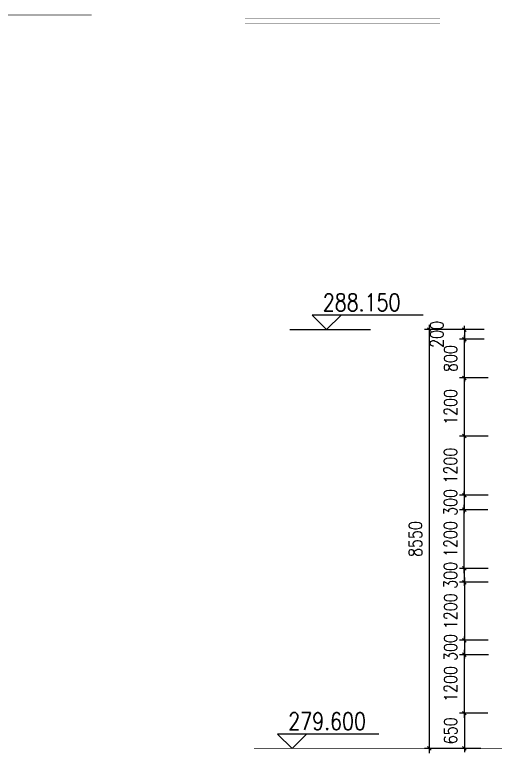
# Model space of a CAD drawing. Extents: x 249174 to 363784, y -3149 to 82603.
# Drawn here: x 333442 to 343361, y 25652 to 40903 of the extents above; entities that cross this region are included whole.
import ezdxf

# ---------------------------------------------------------------- set-up
doc = ezdxf.new("R2010")
doc.units = 0
doc.header["$LTSCALE"] = 1000
doc.header["$MEASUREMENT"] = 0
doc.layers.get('0').update_dxf_attribs({"linetype": 'CONTINUOUS'})
doc.layers.get('DEFPOINTS').update_dxf_attribs({"color": 6, "linetype": 'CONTINUOUS'})
for name, color, linetype in [('111', 4, 'CONTINUOUS'), ('3', 84, 'CONTINUOUS'), ('DIM', 3, 'CONTINUOUS'), ('PUB_TEXT', 7, 'CONTINUOUS')]:
    doc.layers.add(name, color=color, linetype=linetype)
doc.styles.add('DIM_FONT', font='SIMPLEX', dxfattribs={"width": 0.8})
doc.dimstyles.new('DIMN', dxfattribs={"dimtxt": 300, "dimasz": 1, "dimexe": 250, "dimexo": 300, "dimgap": 150, "dimtad": 1, "dimdec": 0, "dimzin": 0, "dimtxsty": 'DIM_FONT', "dimblk": '_DIMX', "dimblk1": '_DIMX', "dimblk2": '_DIMX', "dimcen": 100, "dimdle": 250, "dimclrd": 3, "dimclre": 3, "dimclrt": 7, "dimazin": 3, "dimtfac": 1, "dimtdec": 0, "dimtix": 1, "dimtmove": 0, "dimatfit": 3, "dimtolj": 1, "dimtzin": 0})

# ---------------------------------------------------------------- blocks, each defined once
blk = doc.blocks.new('_OBLIQUE')
at = {"color": 0, "linetype": 'BYBLOCK'}
blk.add_line((-0.5, -0.5), (0.5, 0.5), dxfattribs=at)
blk = doc.blocks.new('*D183')
at = {"color": 3, "linetype": 'BYBLOCK'}
for p, q in [((292711, -89472), (292711, -98323)), ((293548, -89572), (292611, -89572)), ((293548, -98223), (292611, -98223))]:
    blk.add_line(p, q, dxfattribs=at)
at = {"layer": 'DEFPOINTS', "color": 0, "linetype": 'BYBLOCK'}
for p in [(293648, -89572), (292711, -98223), (293648, -98223)]:
    blk.add_point(p, dxfattribs=at)
at = {"color": 3, "linetype": 'BYBLOCK', "xscale": 75, "yscale": 75, "zscale": 75}
for p, rotation in [((292711, -89572), 90), ((292711, -98223), 270)]:
    blk.add_blockref('_OBLIQUE', p, dxfattribs=dict(at, rotation=rotation))
at = {"color": 7, "linetype": 'BYBLOCK', "insert": (292426, -93898), "char_height": 270, "attachment_point": 5, "rotation": 90, "style": 'DIM_FONT'}
blk.add_mtext('\\A1;8550', dxfattribs=at)
blk = doc.blocks.new('_DIMX')
blk.add_line((-150, 0), (150, 0))
at = {"const_width": 50}
blk.add_lwpolyline([(-70, -70), (70, 70)], dxfattribs=at)
blk = doc.blocks.new('*D185')
at = {"color": 3, "linetype": 'BYBLOCK'}
for p, q in [((293436, -97495), (293436, -97420)), ((293436, -97495), (293436, -98223)), ((293777, -98223), (293336, -98223)), ((293436, -98223), (293436, -98298))]:
    blk.add_line(p, q, dxfattribs=at)
at = {"layer": 'DEFPOINTS', "color": 0, "linetype": 'BYBLOCK'}
for p in [(293436, -97495), (293436, -98223), (293877, -98223)]:
    blk.add_point(p, dxfattribs=at)
at = {"color": 3, "linetype": 'BYBLOCK', "xscale": 75, "yscale": 75, "zscale": 75}
for p, rotation in [((293436, -97495), 270), ((293436, -98223), 90)]:
    blk.add_blockref('_OBLIQUE', p, dxfattribs=dict(at, rotation=rotation))
at = {"color": 7, "linetype": 'BYBLOCK', "insert": (293151, -97859), "char_height": 270, "attachment_point": 5, "rotation": 90, "style": 'DIM_FONT'}
blk.add_mtext('\\A1;650', dxfattribs=at)
blk = doc.blocks.new('*D193')
at = {"color": 3, "linetype": 'BYBLOCK'}
for p, q in [((293436, -89771), (293436, -89696)), ((293436, -90571), (293436, -89771)), ((293636, -90571), (293336, -90571)), ((293436, -90571), (293436, -90646))]:
    blk.add_line(p, q, dxfattribs=at)
at = {"layer": 'DEFPOINTS', "color": 0, "linetype": 'BYBLOCK'}
for p in [(293436, -89771), (293436, -89771), (293736, -90571)]:
    blk.add_point(p, dxfattribs=at)
at = {"color": 3, "linetype": 'BYBLOCK', "xscale": 75, "yscale": 75, "zscale": 75}
for p, rotation in [((293436, -89771), 270), ((293436, -90571), 90)]:
    blk.add_blockref('_OBLIQUE', p, dxfattribs=dict(at, rotation=rotation))
at = {"color": 7, "linetype": 'BYBLOCK', "insert": (293151, -90171), "char_height": 270, "attachment_point": 5, "rotation": 90, "style": 'DIM_FONT'}
blk.add_mtext('\\A1;800', dxfattribs=at)
blk = doc.blocks.new('*D192')
at = {"color": 3, "linetype": 'BYBLOCK'}
for p, q in [((293930, -90571), (293336, -90571)), ((293436, -91871), (293436, -90471)), ((293925, -91771), (293336, -91771))]:
    blk.add_line(p, q, dxfattribs=at)
at = {"layer": 'DEFPOINTS', "color": 0, "linetype": 'BYBLOCK'}
for p in [(293436, -90571), (294030, -90571), (294025, -91771)]:
    blk.add_point(p, dxfattribs=at)
at = {"color": 3, "linetype": 'BYBLOCK', "xscale": 75, "yscale": 75, "zscale": 75}
for p, rotation in [((293436, -90571), 90), ((293436, -91771), 270)]:
    blk.add_blockref('_OBLIQUE', p, dxfattribs=dict(at, rotation=rotation))
at = {"color": 7, "linetype": 'BYBLOCK', "insert": (293151, -91171), "char_height": 270, "attachment_point": 5, "rotation": 90, "style": 'DIM_FONT'}
blk.add_mtext('\\A1;1200', dxfattribs=at)
blk = doc.blocks.new('*D186')
at = {"color": 3, "linetype": 'BYBLOCK'}
for p, q in [((293436, -95989), (293436, -95914)), ((293928, -95989), (293336, -95989)), ((293436, -95989), (293436, -96289)), ((293935, -96289), (293336, -96289)), ((293436, -96289), (293436, -96364))]:
    blk.add_line(p, q, dxfattribs=at)
at = {"layer": 'DEFPOINTS', "color": 0, "linetype": 'BYBLOCK'}
for p in [(294028, -95989), (293436, -96289), (294035, -96289)]:
    blk.add_point(p, dxfattribs=at)
at = {"color": 3, "linetype": 'BYBLOCK', "xscale": 75, "yscale": 75, "zscale": 75}
for p, rotation in [((293436, -95989), 270), ((293436, -96289), 90)]:
    blk.add_blockref('_OBLIQUE', p, dxfattribs=dict(at, rotation=rotation))
at = {"color": 7, "linetype": 'BYBLOCK', "insert": (293151, -96139), "char_height": 270, "attachment_point": 5, "rotation": 90, "style": 'DIM_FONT'}
blk.add_mtext('\\A1;300', dxfattribs=at)
blk = doc.blocks.new('*D187')
at = {"color": 3, "linetype": 'BYBLOCK'}
for p, q in [((293436, -94693), (293436, -96089)), ((293925, -94793), (293336, -94793)), ((293928, -95989), (293336, -95989))]:
    blk.add_line(p, q, dxfattribs=at)
at = {"layer": 'DEFPOINTS', "color": 0, "linetype": 'BYBLOCK'}
for p in [(294025, -94793), (293436, -95989), (294028, -95989)]:
    blk.add_point(p, dxfattribs=at)
at = {"color": 3, "linetype": 'BYBLOCK', "xscale": 75, "yscale": 75, "zscale": 75}
for p, rotation in [((293436, -94793), 90), ((293436, -95989), 270)]:
    blk.add_blockref('_OBLIQUE', p, dxfattribs=dict(at, rotation=rotation))
at = {"color": 7, "linetype": 'BYBLOCK', "insert": (293151, -95391), "char_height": 270, "attachment_point": 5, "rotation": 90, "style": 'DIM_FONT'}
blk.add_mtext('\\A1;1200', dxfattribs=at)
blk = doc.blocks.new('*D188')
at = {"color": 3, "linetype": 'BYBLOCK'}
for p, q in [((293928, -94505), (293335, -94505)), ((293435, -94505), (293435, -94430)), ((293435, -94505), (293435, -94793)), ((293925, -94793), (293335, -94793)), ((293435, -94793), (293435, -94868))]:
    blk.add_line(p, q, dxfattribs=at)
at = {"layer": 'DEFPOINTS', "color": 0, "linetype": 'BYBLOCK'}
for p in [(294028, -94505), (293435, -94793), (294025, -94793)]:
    blk.add_point(p, dxfattribs=at)
at = {"color": 3, "linetype": 'BYBLOCK', "xscale": 75, "yscale": 75, "zscale": 75}
for p, rotation in [((293435, -94505), 270), ((293435, -94793), 90)]:
    blk.add_blockref('_OBLIQUE', p, dxfattribs=dict(at, rotation=rotation))
at = {"color": 7, "linetype": 'BYBLOCK', "insert": (293150, -94649), "char_height": 270, "attachment_point": 5, "rotation": 90, "style": 'DIM_FONT'}
blk.add_mtext('\\A1;300', dxfattribs=at)
blk = doc.blocks.new('*D189')
at = {"color": 3, "linetype": 'BYBLOCK'}
for p, q in [((293919, -93293), (293335, -93293)), ((293435, -94605), (293435, -93193)), ((293928, -94505), (293335, -94505))]:
    blk.add_line(p, q, dxfattribs=at)
at = {"layer": 'DEFPOINTS', "color": 0, "linetype": 'BYBLOCK'}
for p in [(293435, -93293), (294019, -93293), (294028, -94505)]:
    blk.add_point(p, dxfattribs=at)
at = {"color": 3, "linetype": 'BYBLOCK', "xscale": 75, "yscale": 75, "zscale": 75}
for p, rotation in [((293435, -93293), 90), ((293435, -94505), 270)]:
    blk.add_blockref('_OBLIQUE', p, dxfattribs=dict(at, rotation=rotation))
at = {"color": 7, "linetype": 'BYBLOCK', "insert": (293150, -93899), "char_height": 270, "attachment_point": 5, "rotation": 90, "style": 'DIM_FONT'}
blk.add_mtext('\\A1;1200', dxfattribs=at)
blk = doc.blocks.new('*D190')
at = {"color": 3, "linetype": 'BYBLOCK'}
for p, q in [((293925, -92993), (293335, -92993)), ((293435, -92993), (293435, -92918)), ((293435, -92993), (293435, -93293)), ((293919, -93293), (293335, -93293)), ((293435, -93293), (293435, -93368))]:
    blk.add_line(p, q, dxfattribs=at)
at = {"layer": 'DEFPOINTS', "color": 0, "linetype": 'BYBLOCK'}
for p in [(294025, -92993), (293435, -93293), (294019, -93293)]:
    blk.add_point(p, dxfattribs=at)
at = {"color": 3, "linetype": 'BYBLOCK', "xscale": 75, "yscale": 75, "zscale": 75}
for p, rotation in [((293435, -92993), 270), ((293435, -93293), 90)]:
    blk.add_blockref('_OBLIQUE', p, dxfattribs=dict(at, rotation=rotation))
at = {"color": 7, "linetype": 'BYBLOCK', "insert": (293150, -93143), "char_height": 270, "attachment_point": 5, "rotation": 90, "style": 'DIM_FONT'}
blk.add_mtext('\\A1;300', dxfattribs=at)
blk = doc.blocks.new('*D184')
at = {"color": 3, "linetype": 'BYBLOCK'}
for p, q in [((293436, -97595), (293436, -96189)), ((293935, -96289), (293336, -96289)), ((293924, -97495), (293336, -97495))]:
    blk.add_line(p, q, dxfattribs=at)
at = {"layer": 'DEFPOINTS', "color": 0, "linetype": 'BYBLOCK'}
for p in [(293436, -96289), (294035, -96289), (294024, -97495)]:
    blk.add_point(p, dxfattribs=at)
at = {"color": 3, "linetype": 'BYBLOCK', "xscale": 75, "yscale": 75, "zscale": 75}
for p, rotation in [((293436, -96289), 90), ((293436, -97495), 270)]:
    blk.add_blockref('_OBLIQUE', p, dxfattribs=dict(at, rotation=rotation))
at = {"color": 7, "linetype": 'BYBLOCK', "insert": (293151, -96892), "char_height": 270, "attachment_point": 5, "rotation": 90, "style": 'DIM_FONT'}
blk.add_mtext('\\A1;1200', dxfattribs=at)
blk = doc.blocks.new('*D191')
at = {"color": 3, "linetype": 'BYBLOCK'}
for p, q in [((293636, -91771), (293335, -91771)), ((293435, -91671), (293435, -93094)), ((293686, -92994), (293335, -92994))]:
    blk.add_line(p, q, dxfattribs=at)
at = {"layer": 'DEFPOINTS', "color": 0, "linetype": 'BYBLOCK'}
for p in [(293736, -91771), (293435, -92994), (293786, -92994)]:
    blk.add_point(p, dxfattribs=at)
at = {"color": 3, "linetype": 'BYBLOCK', "xscale": 75, "yscale": 75, "zscale": 75}
for p, rotation in [((293435, -91771), 90), ((293435, -92994), 270)]:
    blk.add_blockref('_OBLIQUE', p, dxfattribs=dict(at, rotation=rotation))
at = {"color": 7, "linetype": 'BYBLOCK', "insert": (293150, -92383), "char_height": 270, "attachment_point": 5, "rotation": 90, "style": 'DIM_FONT'}
blk.add_mtext('\\A1;1200', dxfattribs=at)
blk = doc.blocks.new('*D194')
at = {"color": 3, "linetype": 'BYBLOCK'}
for p, q in [((293436, -89572), (293436, -89497)), ((293848, -89572), (293336, -89572)), ((293436, -89572), (293436, -89772)), ((293436, -89572), (293436, -89772)), ((293848, -89772), (293336, -89772)), ((293436, -89772), (293436, -89847))]:
    blk.add_line(p, q, dxfattribs=at)
at = {"layer": 'DEFPOINTS', "color": 0, "linetype": 'BYBLOCK'}
for p in [(293948, -89572), (293436, -89772), (293948, -89772)]:
    blk.add_point(p, dxfattribs=at)
at = {"color": 3, "linetype": 'BYBLOCK', "xscale": 75, "yscale": 75, "zscale": 75}
for p, rotation in [((293436, -89572), 270), ((293436, -89772), 90)]:
    blk.add_blockref('_OBLIQUE', p, dxfattribs=dict(at, rotation=rotation))
at = {"color": 7, "linetype": 'BYBLOCK', "insert": (292868, -89672), "char_height": 270, "attachment_point": 5, "rotation": 90, "style": 'DIM_FONT'}
blk.add_mtext('\\A1;200', dxfattribs=at)

msp = doc.modelspace()

# ---------------------------------------------------------------- linework, layer by layer
at = {"layer": '111', "linetype": 'BYBLOCK', "const_width": 15}
msp.add_lwpolyline([(344649.4, 25751.6), (338381.9, 25751.6)], dxfattribs=at)
at = {"layer": '3'}
for p, q in [((339581.8, 34695.7), (339879.9, 34402)), ((341870.8, 34695.7), (339581.8, 34695.7)), ((339879.9, 34402), (340178, 34695.7)), ((339119.2, 34402), (340789.3, 34402)), ((338869, 26045.2), (339167.1, 25751.6)), ((340960.4, 26045.2), (338869, 26045.2)), ((339167.1, 25751.6), (339465.2, 26045.2))]:
    msp.add_line(p, q, dxfattribs=at)
at = {"layer": 'DIM', "linetype": 'BYBLOCK', "const_width": 10}
for points in [[(331687.8, 40898.4), (335027.9, 40898.4)], [(338196.1, 40828.1), (342219.1, 40828.1)], [(338196.1, 40728.1), (342219.1, 40728.1)]]:
    msp.add_lwpolyline(points, dxfattribs=at)

# ---------------------------------------------------------------- texts
at = {"layer": 'PUB_TEXT', "linetype": 'CONTINUOUS', "style": 'DIM_FONT', "width": 0.8}
for s, p in [('288.150', (339800.8, 34783)), ('279.600', (339087.9, 26132.6))]:
    msp.add_text(s, height=360, dxfattribs=at).set_placement(p)

# ---------------------------------------------------------------- dimensions: what is measured, and where the dimension line sits
at = {"layer": 'DIM', "linetype": 'BYBLOCK'}
for base, p1, p2, text, picture, middle in [((341999.4, 25751.6), (342936.5, 34402), (342936.5, 25751.6), '8550', '*D183', (341714.4, 30076.8)), ((342722.9, 30980.5), (343024.2, 32203), (343074.2, 30980.5), '1200', '*D191', (342437.9, 31591.8)), ((342722.9, 30681.5), (343316.5, 29469.8), (343307.1, 30681.5), '1200', '*D189', (342437.9, 30075.7)), ((342722.9, 29181.5), (343316.5, 29469.8), (343313.4, 29181.5), '300', '*D188', (342437.9, 29325.7)), ((342724.1, 27985.9), (343313.4, 29181.5), (343316.5, 27985.9), '1200', '*D187', (342439.1, 28583.7)), ((342724.1, 27685.7), (343311.8, 26479.5), (343323.2, 27685.7), '1200', '*D184', (342439.1, 27082.6)), ((342724.1, 25751.6), (342724.1, 26479.5), (343165, 25751.6), '650', '*D185', (342439.1, 26115.6))]:
    dim = msp.add_linear_dim(base=base, p1=p1, p2=p2, angle=90, text=text, dimstyle='DIMN', override={"dimtxt": 270, "dimasz": 75, "dimexe": 100, "dimexo": 100, "dimblk1": 'OBLIQUE', "dimblk2": 'OBLIQUE', "dimsah": 1, "dimdle": 100}, dxfattribs=at)
    dim.commit()
    dim.dimension.update_dxf_attribs({"geometry": picture, "text_midpoint": middle, "insert": (49288.1, 123974.4)})
dim = msp.add_linear_dim(base=(342724.2, 34202), p1=(343236.5, 34402), p2=(343236.5, 34202), angle=90, dimstyle='DIMN', override={"dimtxt": 270, "dimasz": 75, "dimexe": 100, "dimexo": 100, "dimblk1": 'OBLIQUE', "dimblk2": 'OBLIQUE', "dimsah": 1, "dimdle": 100}, dxfattribs=at)
dim.commit()
dim.dimension.update_dxf_attribs({"geometry": '*D194', "text_midpoint": (342156.3, 34302), "dimtype": 128, "insert": (49288.1, 123974.4)})
for base, p1, p2, picture, middle in [((342724.2, 34203), (343024.2, 33403), (342724.2, 34203), '*D193', (342439.2, 33803)), ((342724.2, 33403), (343312.6, 32203), (343318.4, 33403), '*D192', (342439.2, 32803)), ((342722.9, 30681.5), (343312.9, 30981.5), (343307.1, 30681.5), '*D190', (342437.9, 30831.5)), ((342724.1, 27685.7), (343316.5, 27985.9), (343323.2, 27685.7), '*D186', (342439.1, 27835.8))]:
    dim = msp.add_linear_dim(base=base, p1=p1, p2=p2, angle=90, dimstyle='DIMN', override={"dimtxt": 270, "dimasz": 75, "dimexe": 100, "dimexo": 100, "dimblk1": 'OBLIQUE', "dimblk2": 'OBLIQUE', "dimsah": 1, "dimdle": 100}, dxfattribs=at)
    dim.commit()
    dim.dimension.update_dxf_attribs({"geometry": picture, "text_midpoint": middle, "insert": (49288.1, 123974.4)})

doc.saveas('drawing.dxf')
